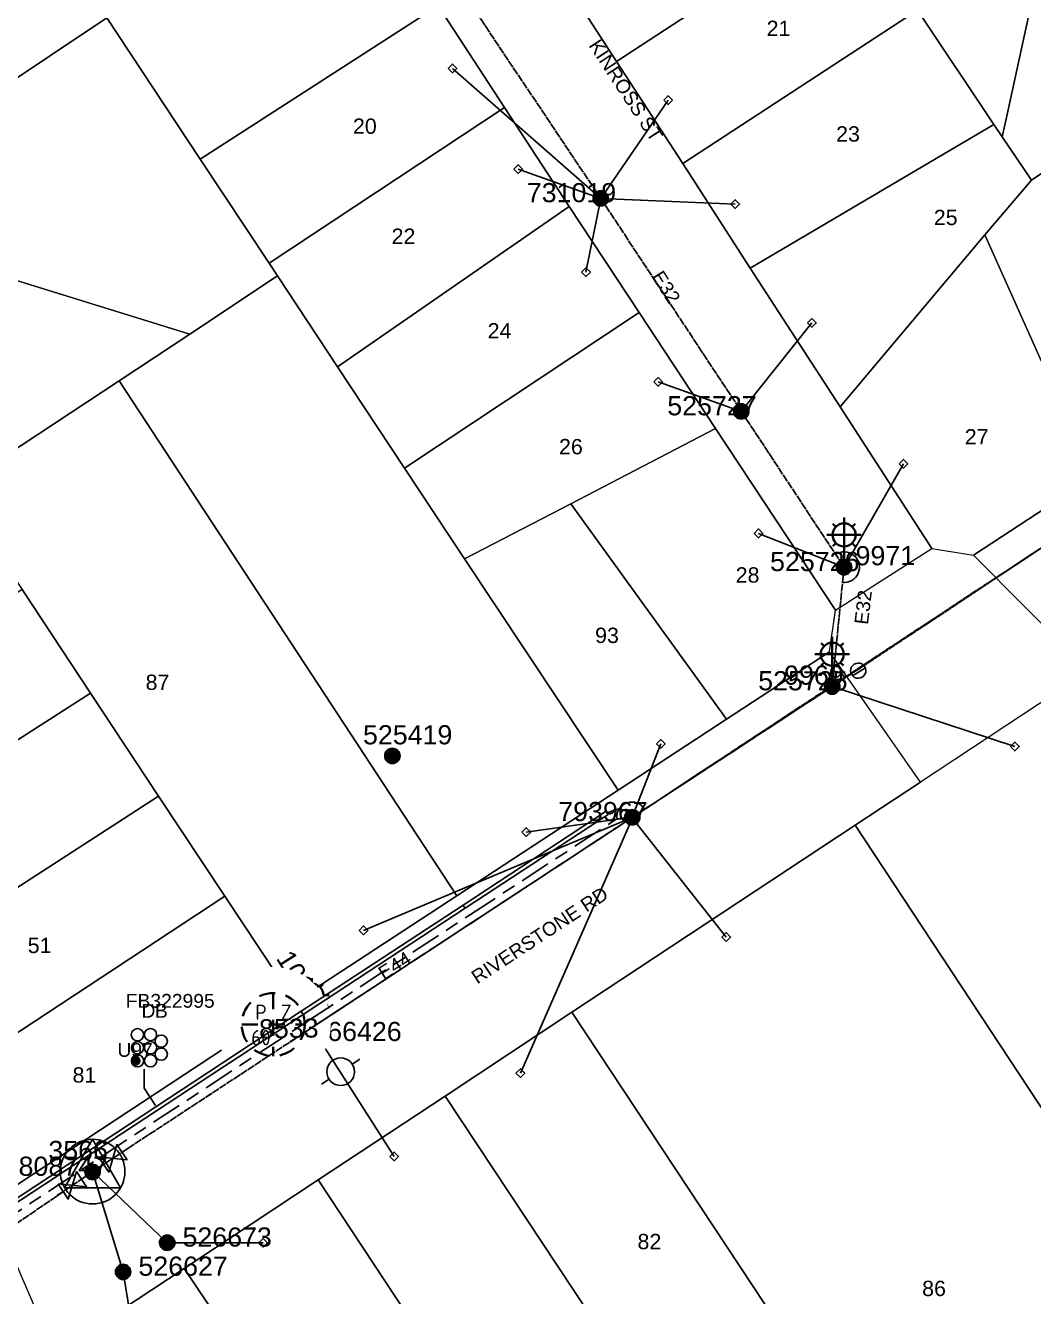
# Model space of a CAD drawing. Header units: metres. Extents: x 302064 to 305578, y 6265466 to 6271990.
# Drawn here: x 302690.7 to 302822.2, y 6270961.5 to 6271127.3 of the extents above; entities that cross this region are included whole.
import ezdxf
from ezdxf.enums import TextEntityAlignment as Align

# ---------------------------------------------------------------- set-up
doc = ezdxf.new("R2010")
doc.units = ezdxf.units.M
for name, pattern in [('Cable Exist OH', [1, 1, 0]), ('Cable Exist UG', [8.2, 4, -1.2, 1.8, -1.2]), ('Dash', [5, 3, -2])]:
    doc.linetypes.add(name, pattern=pattern)
doc.layers.get('0').update_dxf_attribs({"color": 6})
for name, color, linetype in [('_User Miscellaneous12', 7, 'Continuous'), ('_User_LV_Exist', 7, 'Continuous'), ('Duct_SP_EXT', 7, 'Continuous'), ('Equip_LV_EXT', 7, 'Continuous'), ('Equip_SL_EXT', 7, 'Continuous'), ('Equip_SP_HV_EXT', 7, 'Continuous'), ('Equip_SP_LV_EXT', 7, 'Continuous'), ('Equip_SP_SL_EXT', 7, 'Continuous'), ('Mains_HV_EXT', 1, 'Continuous'), ('Mains_LV_EXT', 5, 'Continuous'), ('Mains_SL_EXT', 3, 'Continuous'), ('Services_SP_EXT', 7, 'Continuous'), ('Sub_SP_TR_HV_LV_EXT', 7, 'Continuous'), ('SupportsOH_SP_TR_HV_LV_SL_EXT', 7, 'Continuous'), ('Trench_SP_EXT', 7, 'Continuous')]:
    doc.layers.add(name, color=color, linetype=linetype)
for name, color, linetype, lineweight in [('Cadastre Buildings_SP_EXT', 9, 'Continuous', 5), ('Cadastre Land Parcels_SP_EXT', 7, 'Continuous', 5), ('Cadastre Roads_SP_EXT', 9, 'Continuous', 5)]:
    doc.layers.add(name, color=color, linetype=linetype, lineweight=lineweight)
doc.styles.add('iecARIAL', font='arial.ttf', dxfattribs={"height": 2})
doc.styles.add('IESYMBOL1', font='isocp.shx')
doc.styles.add('POLE_LABEL', font='arial.ttf')
doc.styles.add('SLCP_LABEL', font='arial.ttf', dxfattribs={"height": 3.5})
doc.styles.get("Standard").update_dxf_attribs({"font": 'arial.ttf'})

# ---------------------------------------------------------------- blocks, each defined once
blk = doc.blocks.new('SUB_POLE_EXT')
blk.add_wipeout([(0, 4.22), (0.42, 4.2), (0.83, 4.14), (1.21, 4.05), (1.62, 3.9), (1.99, 3.72), (2.35, 3.51), (2.68, 3.26), (2.99, 2.99), (3.28, 2.66), (3.52, 2.34), (3.76, 1.92), (3.9, 1.62), (4.04, 1.23), (4.18, 0.63), (4.22, 0), (4.18, -0.61), (4.06, -1.15), (3.9, -1.62), (3.58, -2.24), (3.22, -2.73), (2.97, -3.01), (2.68, -3.26), (2.36, -3.5), (2, -3.72), (1.64, -3.89), (1.25, -4.03), (0.82, -4.14), (0.42, -4.2), (0, -4.22), (-0.41, -4.2), (-0.8, -4.15), (-1.21, -4.05), (-1.62, -3.9), (-1.99, -3.73), (-2.35, -3.51), (-2.68, -3.26), (-2.96, -3.02), (-3.23, -2.72), (-3.51, -2.35), (-3.71, -2.01), (-3.91, -1.6), (-4.05, -1.21), (-4.16, -0.76), (-4.22, -0.14), (-4.21, 0.39), (-4.14, 0.83), (-4.03, 1.27), (-3.9, 1.63), (-3.71, 2.02), (-3.5, 2.37), (-3.28, 2.67), (-2.99, 2.99), (-2.68, 3.27), (-2.33, 3.52), (-1.98, 3.73), (-1.63, 3.9), (-1.2, 4.05), (-0.78, 4.15), (-0.4, 4.21)])
blk.add_line((2.16, 0.48), (2.16, 0.48, 0))
blk.add_lwpolyline([(-4.22, 0, 1), (4.22, 0, 1)], format="xyb", close=True)
blk.add_lwpolyline([(2.14, 0.52), (0, 4.22), (-3.66, -2.11), (3.66, -2.11)], close=True)
for tag, height, flags, p in [('ASSET_NUM', 2.5, 8, (2, 2)), ('STREET_CODE', 0.2, 9, (1.5, 0)), ('CONSTRUCTED_VOLTAGE', 0.2, 9, (1.5, -0.2)), ('OPERATING_VOLTAGE', 0.2, 9, (1.5, -0.6)), ('OPERATED_BY', 0.2, 9, (1.5, -0.8)), ('ORIENTATION', 0.2, 9, (1.5, -1.2)), ('OWNED_BY', 0.2, 9, (1.5, -1.4)), ('SECONDARY_VOLTAGE', 0.2, 9, (1.5, -1.6)), ('NO_PHASES', 0.2, 9, (1.5, -0.4)), ('MAINTAINED_BY', 0.2, 9, (1.5, -1)), ('STATE', 0.2, 9, (1.5, -1.8)), ('SUBSTATION_TYPE', 0.2, 9, (1.5, -2)), ('STREETNAME', 0.2, 9, (1.5, -2.8)), ('SUBURB', 0.2, 9, (1.5, -3)), ('Z', 0.2, 1, (1.5, -3.4)), ('USAGE', 0.2, 9, (1.5, -2.2)), ('LEGEND', 0.2, 9, (1.5, -2.4)), ('LOCATION', 0.2, 9, (1.5, -2.6)), ('NOTES', 0.2, 9, (1.5, -3.2))]:
    blk.add_attdef(tag, text='', height=height, dxfattribs=dict(flags=flags)).set_placement(p, align=Align.MIDDLE_LEFT)
blk = doc.blocks.new('DUCT_EXT')
blk.add_circle((0, 0.8), 0.8)
at = {"flags": 1}
blk.add_attdef('Z', (0, 0), '', height=0.2, dxfattribs=at)
at = {"flags": 9}
for tag, p in [('DUCT_CODE', (0, 0)), ('XSECT_TYPE', (0, -0.2)), ('STATE', (0, -0.6)), ('FB_REFERENCE', (0, -0.4)), ('NOTES', (0, -0.8))]:
    blk.add_attdef(tag, text='', height=0.2, dxfattribs=at).set_placement(p, align=Align.MIDDLE_LEFT)
blk = doc.blocks.new('LV_OH_LINKS_DISTFUSE_EXT')
for p, q in [((0, 0), (0.96, 0)), ((3.84, 0), (4.8, 0))]:
    blk.add_line(p, q)
blk.add_lwpolyline([(3.84, -1.2), (3.84, 1.2), (0.96, -1.2), (0.96, 1.2)], close=True)
at = {"flags": 9}
for tag, p in [('ACTUAL_STATUS', (0, 0)), ('CONSTRUCTED_VOLTAGE', (0, -0.2)), ('OPERATING_VOLTAGE', (0, -0.6)), ('ORIENTATION', (0, -0.8)), ('OWNED_BY', (0, -1)), ('STATE', (0, -1.2)), ('SWITCH_TYPE', (0, -1.4)), ('NO_PHASES', (0, -0.4)), ('USAGE', (0, -1.6)), ('NOTES', (0, -1.8))]:
    blk.add_attdef(tag, text='', height=0.2, dxfattribs=at).set_placement(p, align=Align.MIDDLE_LEFT)
at = {"flags": 1}
blk.add_attdef('Z', (0, 0), '', height=0.2, dxfattribs=at)
blk = doc.blocks.new('LV_OH_LINKS_CLOSED_EXT')
for p, q in [((-0.17, 4.97), (-0.17, 3)), ((0.17, 4.97), (0.17, 3))]:
    blk.add_line(p, q)
blk.add_lwpolyline([(0, 2.99, 1), (0, 4.98, 1)], format="xyb", close=True)
at = {"flags": 9}
for tag, p in [('ACTUAL_STATUS', (0, 0)), ('CONSTRUCTED_VOLTAGE', (0, -0.2)), ('OPERATING_VOLTAGE', (0, -0.6)), ('ORIENTATION', (0, -0.8)), ('OWNED_BY', (0, -1)), ('STATE', (0, -1.2)), ('SWITCH_TYPE', (0, -1.4)), ('NO_PHASES', (0, -0.4)), ('USAGE', (0, -1.6)), ('NOTES', (0, -1.8))]:
    blk.add_attdef(tag, text='', height=0.2, dxfattribs=at).set_placement(p, align=Align.MIDDLE_LEFT)
at = {"flags": 1}
blk.add_attdef('Z', (0, 0), '', height=0.2, dxfattribs=at)
blk = doc.blocks.new('SL_LANTERN_EXT')
at = {"lineweight": 40}
for p, q in [((-1.46, 5.68), (-1.06, 5.28)), ((0, 1.97), (0, 6.47)), ((1.46, 5.68), (1.06, 5.28)), ((-2.25, 4.22), (2.25, 4.22)), ((-1.46, 2.76), (-1.06, 3.16)), ((0, 0), (0, 2.72)), ((1.46, 2.76), (1.06, 3.16))]:
    blk.add_line(p, q, dxfattribs=at)
blk.add_circle((0, 4.22), 1.5, dxfattribs=at)
at = {"style": 'iecARIAL', "flags": 8}
blk.add_attdef('ASSET_NUM', (1.5, 1.5), '', height=2.5, dxfattribs=at)
for tag, p, height, flags in [('OPERATING_VOLTAGE', (0.98, -1.65), 0.2, 9), ('ORIENTATION', (0.98, -1.85), 0.2, 9), ('CONSTRUCTED_VOLTAGE', (0.98, -0.65), 0.2, 9), ('CONTROL_TYPE', (0.98, -0.85), 0.2, 9), ('LANTERN_PURPOSE', (0.98, -1.05), 0.2, 9), ('LANTERN_TYPE', (0.98, -1.25), 0.2, 9), ('NO_PHASES', (0.98, -1.45), 0.2, 9), ('LNUMBER', (2.18, -3.25), 2.5, 8), ('OWNED_BY', (0.98, -2.05), 0.2, 9), ('STATE', (0.98, -2.25), 0.2, 9), ('USAGE', (0.98, -2.45), 0.2, 9), ('CEXIST', (0.98, -2.65), 0.2, 9), ('CNEW', (0.98, -2.85), 0.2, 9), ('CNUMBER', (0.98, -3.05), 0.2, 9), ('CREMOVE', (0.98, -3.25), 0.2, 9), ('CREPLACE', (0.98, -3.45), 0.2, 9), ('LKINGHEIGHT', (0.98, -3.65), 0.2, 9), ('LBRACKET', (0.98, -3.85), 0.2, 9), ('LBRACKETVOCAB', (0.98, -4.05), 0.2, 9), ('LCATEGORY', (0.98, -4.25), 0.2, 9), ('LCHARGE1', (0.98, -4.45), 0.2, 9), ('LCHARGE1PERCENT', (0.98, -4.65), 0.2, 9), ('LCHARGE2', (0.98, -4.85), 0.2, 9), ('LCHARGE2PERCENT', (0.98, -5.05), 0.2, 9), ('LCHARGE3', (0.98, -5.25), 0.2, 9), ('LCHARGE3PERCENT', (0.98, -5.45), 0.2, 9), ('LEXIST', (0.98, -5.65), 0.2, 9), ('LLAMP', (0.98, -5.85), 0.2, 9), ('LLAMPVOCAB', (0.98, -6.05), 0.2, 9), ('LMAST', (0.98, -6.25), 0.2, 9), ('LMASTVOCAB', (0.98, -6.45), 0.2, 9), ('LNEW', (0.98, -6.65), 0.2, 9), ('LANTNUMBER', (0.98, -6.85), 0.2, 9), ('LOUTREACH', (0.98, -7.25), 0.2, 9), ('LOUTREACHVOCAB', (0.98, -7.45), 0.2, 9), ('LRATECODE', (0.98, -7.65), 0.2, 9), ('LREMOVE', (0.98, -7.85), 0.2, 9), ('LREPLACE', (0.98, -8.05), 0.2, 9), ('LTYPE', (0.98, -8.25), 0.2, 9), ('LTYPEVOCAB', (0.98, -8.45), 0.2, 9), ('STREETNAME', (0.98, -9.25), 0.2, 9), ('SUBURB', (0.98, -9.45), 0.2, 1), ('LEGEND', (0.98, -8.65), 0.2, 9), ('LOCATION', (0.98, -8.85), 0.2, 9), ('NOTES', (0.98, -9.05), 0.2, 9)]:
    blk.add_attdef(tag, p, '', height=height, dxfattribs=dict(flags=flags))
blk = doc.blocks.new('CCP_EXT')
at = {"flags": 9}
for tag, p in [('LIFE_SUPPORT', (0, -1.6)), ('STATE', (0, -1.8)), ('NOTES', (0, -2))]:
    blk.add_attdef(tag, text='', height=0.2, dxfattribs=at).set_placement(p, align=Align.MIDDLE_LEFT)
blk.add_wipeout([(0, 0.57), (0.57, 0), (0, -0.57), (-0.57, 0)])
blk.add_lwpolyline([(-0.57, 0), (0, 0.57), (0.57, 0), (0, -0.57), (-0.57, 0)])
at = {"flags": 1}
blk.add_attdef('Z', (0, 0), '', height=0.2, dxfattribs=at)
at = {"flags": 9}
for tag, p in [('CCP_TYPE', (0, 0)), ('CONSTRUCTED_VOLTAGE', (0, -0.2)), ('OPERATING_VOLTAGE', (0, -0.6)), ('ORIENTATION', (0, -0.8)), ('OWNED_BY', (0, -1)), ('NO_PHASES', (0, -0.4)), ('USAGE', (0, -1.2)), ('LEGEND', (0, -1.4))]:
    blk.add_attdef(tag, text='', height=0.2, dxfattribs=at).set_placement(p, align=Align.MIDDLE_LEFT)
blk = doc.blocks.new('POLE_EXT')
blk.add_hatch(color=256).paths.add_polyline_path([(-1, 0, 1), (1, 0, 1)])
blk.add_lwpolyline([(-1, 0, 1), (1, 0, 1)], format="xyb", close=True)
for tag, height, flags, p in [('pNumber', 2.5, 8, (-17.84, 2.07)), ('OWNED_BY', 0.2, 9, (1.35, -0.4)), ('SPECIAL_USE', 0.2, 9, (1.35, -0.8)), ('STATE', 0.2, 9, (1.35, -1)), ('cLV', 0.2, 9, (1.35, -1.4)), ('hDepth', 0.2, 9, (1.35, -1.6)), ('PARENT', 0.2, 9, (1.35, -0.6)), ('USAGE', 0.2, 9, (1.35, -1.2)), ('hDia', 0.2, 9, (1.35, -1.8)), ('cHV', 0.2, 9, (1.35, -2)), ('cLinedev', 0.2, 9, (1.35, -3.4)), ('LBRACKET', 0.2, 9, (1.35, -2.2)), ('LExisting', 0.2, 9, (1.35, -2.4)), ('LANTNUMBER', 0.2, 9, (1.35, -2.6)), ('LOther', 0.2, 9, (1.35, -2.8)), ('LRemove', 0.2, 9, (1.35, -3)), ('LEGEND', 0.2, 9, (1.35, -3.2)), ('pExisting', 0.2, 9, (1.35, -3.8)), ('pFooting', 0.2, 9, (1.35, -4.4)), ('pNew', 0.2, 9, (1.35, -4.6)), ('pRelocate', 0.2, 9, (1.35, -5)), ('LOCATION', 0.2, 9, (1.35, -3.6)), ('PFNUMBER', 0.2, 9, (1.35, -4)), ('NEWPFNUMBER', 0.2, 9, (1.35, -4.2)), ('pRemove', 0.2, 9, (1.35, -5.2)), ('pReplace', 0.2, 9, (1.35, -5.4)), ('pStay', 0.2, 9, (1.35, -5.6)), ('pType', 0.2, 9, (1.35, -5.8)), ('cspan', 0.2, 9, (1.35, -6)), ('STREETNAME', 0.2, 9, (1.35, -6.2)), ('SUBURB', 0.2, 9, (1.35, -6.4)), ('NOTES', 0.2, 9, (1.35, -6.6)), ('OPERATED_BY', 0.2, 9, (1.36, -7.01)), ('MAINTAINED_BY', 0.2, 9, (1.36, -6.81))]:
    blk.add_attdef(tag, text='', height=height, dxfattribs=dict(flags=flags)).set_placement(p, align=Align.MIDDLE_LEFT)
at = {"style": 'POLE_LABEL'}
for tag, height, flags, p in [('ASSET_NUM', 2.5, 8, (2, 2)), ('STRUCTURE_PLANT_NUMBER', 0.2, 9, (1.35, 0.03)), ('STREET_CODE', 0.2, 9, (1.35, -0.2))]:
    blk.add_attdef(tag, text='', height=height, dxfattribs=dict(at, flags=flags)).set_placement(p, align=Align.MIDDLE_LEFT)
at = {"flags": 1}
blk.add_attdef('Z', (1.35, -7.33), '', height=0.2, dxfattribs=at)
blk = doc.blocks.new('HV_ABS_OPEN_EXT')
for p, q in [((-3, 6.87), (-1.8, 6.87)), ((1.8, 6.87), (3, 6.87))]:
    blk.add_line(p, q)
blk.add_circle((0, 6.87), 1.8)
for tag, height, flags, p in [('ASSET_NUM', 2.5, 8, (2, 2)), ('STREET_CODE', 0.2, 9, (1.5, 0)), ('ACTUAL_STATUS', 0.2, 9, (1.5, -0.2)), ('CONSTRUCTED_VOLTAGE', 0.2, 9, (1.5, -0.4)), ('OPERATING_VOLTAGE', 0.2, 9, (1.5, -0.8)), ('ORIENTATION', 0.2, 9, (1.5, -1)), ('OWNED_BY', 0.2, 9, (1.5, -1.2)), ('STATE', 0.2, 9, (1.5, -1.4)), ('SWITCH_TYPE', 0.2, 9, (1.5, -1.6)), ('NO_PHASES', 0.2, 9, (1.5, -0.6)), ('STREETNAME', 0.2, 9, (1.5, -2.4)), ('SUBURB', 0.2, 9, (1.5, -2.6)), ('OPERATED_BY', 0.2, 9, (1.5, -3.2)), ('USAGE', 0.2, 9, (1.5, -1.8)), ('LEGEND', 0.2, 9, (1.5, -2)), ('LOCATION', 0.2, 9, (1.5, -2.2)), ('NOTES', 0.2, 9, (1.5, -2.8)), ('MAINTAINED_BY', 0.2, 9, (1.5, -3)), ('LABEL_ALIGNMENT', 0.2, 9, (1.5, -3.4)), ('Z', 0.2, 1, (1.5, -3.6))]:
    blk.add_attdef(tag, text='', height=height, dxfattribs=dict(flags=flags)).set_placement(p, align=Align.MIDDLE_LEFT)
blk = doc.blocks.new('CABLE_LARGE_EXT')
h = blk.add_hatch(color=256)
edge = h.paths.add_edge_path()
edge.add_arc((0, 0.55), 0.55, 0, 360)
blk.add_circle((0, 0.55), 0.55)
at = {"flags": 1}
blk.add_attdef('Z', (0, 0), '', height=0.2, dxfattribs=at)
at = {"flags": 9}
for tag, p in [('COND_CODE', (0, 0)), ('STATE', (0, -0.4)), ('XSECT_SIZE', (0, -0.6)), ('FB_REFERENCE', (0, -0.2)), ('NOTES', (0, -0.8))]:
    blk.add_attdef(tag, text='', height=0.2, dxfattribs=at).set_placement(p, align=Align.MIDDLE_LEFT)
blk = doc.blocks.new('SLCP_ZELL_EXT')
blk.add_wipeout([(-0.24, 7.5), (-0.71, 7.47), (-1.17, 7.41), (-1.64, 7.32), (-2.09, 7.21), (-2.54, 7.06), (-2.98, 6.89), (-3.41, 6.69), (-3.82, 6.46), (-4.22, 6.21), (-4.6, 5.93), (-4.96, 5.63), (-5.31, 5.31), (-5.63, 4.96), (-5.93, 4.6), (-6.21, 4.22), (-6.46, 3.82), (-6.69, 3.41), (-6.89, 2.98), (-7.06, 2.54), (-7.21, 2.09), (-7.32, 1.64), (-7.41, 1.17), (-7.47, 0.71), (-7.5, 0.24), (-7.5, -0.24), (-7.47, -0.71), (-7.41, -1.17), (-7.32, -1.64), (-7.21, -2.09), (-7.06, -2.54), (-6.89, -2.98), (-6.69, -3.41), (-6.46, -3.82), (-6.21, -4.22), (-5.93, -4.6), (-5.63, -4.96), (-5.31, -5.31), (-4.96, -5.63), (-4.6, -5.93), (-4.22, -6.21), (-3.82, -6.46), (-3.41, -6.69), (-2.98, -6.89), (-2.54, -7.06), (-2.09, -7.21), (-1.64, -7.32), (-1.17, -7.41), (-0.71, -7.47), (-0.24, -7.5), (0.24, -7.5), (0.71, -7.47), (1.17, -7.41), (1.64, -7.32), (2.09, -7.21), (2.54, -7.06), (2.98, -6.89), (3.41, -6.69), (3.82, -6.46), (4.22, -6.21), (4.6, -5.93), (4.96, -5.63), (5.31, -5.31), (5.63, -4.96), (5.93, -4.6), (6.21, -4.22), (6.46, -3.82), (6.69, -3.41), (6.89, -2.98), (7.06, -2.54), (7.21, -2.09), (7.32, -1.64), (7.41, -1.17), (7.47, -0.71), (7.5, -0.24), (7.5, 0.24), (7.47, 0.71), (7.41, 1.17), (7.32, 1.64), (7.21, 2.09), (7.06, 2.54), (6.89, 2.98), (6.69, 3.41), (6.46, 3.82), (6.21, 4.22), (5.93, 4.6), (5.63, 4.96), (5.31, 5.31), (4.96, 5.63), (4.6, 5.93), (4.22, 6.21), (3.82, 6.46), (3.41, 6.69), (2.98, 6.89), (2.54, 7.06), (2.09, 7.21), (1.64, 7.32), (1.17, 7.41), (0.71, 7.47), (0.24, 7.5)])
at = {"linetype": 'Dash', "lineweight": 40, "ltscale": 0.7}
for p, q in [((0, 4.11), (0, -4.11)), ((-4.11, 0), (4.11, 0))]:
    blk.add_line(p, q, dxfattribs=at)
blk.add_circle((0, 0), 4.11, dxfattribs=at)
at = {"lineweight": 40, "style": 'IESYMBOL1'}
for s, p in [('P', (-1.6, 0)), ('Z', (1.7, 0)), ('60', (-1.61, -3.31))]:
    blk.add_text(s, height=2, dxfattribs=at).set_placement(p, align=Align.BOTTOM_CENTER)
at = {"style": 'SLCP_LABEL'}
for tag, height, flags, p in [('ASSET_NUM', 2.5, 8, (2, 2)), ('STREET_CODE', 0.2, 9, (0, -0.2))]:
    blk.add_attdef(tag, text='', height=height, dxfattribs=dict(at, flags=flags)).set_placement(p, align=Align.MIDDLE_LEFT)
at = {"flags": 1}
blk.add_attdef('Z', (0, 0), '', height=0.2, dxfattribs=at)
at = {"flags": 9}
for tag, p in [('CONSTRUCTED_VOLTAGE', (0, -0.4)), ('CONTROL_TYPE', (0, -0.6)), ('OPERATING_VOLTAGE', (0, -1)), ('ORIENTATION', (0, -1.2)), ('OWNED_BY', (0, -1.4)), ('NO_PHASES', (0, -0.8)), ('USAGE', (0, -1.6)), ('STATE', (0, -2)), ('LOCATION', (0, -1.8)), ('NOTES', (0, -2.2))]:
    blk.add_attdef(tag, text='', height=0.2, dxfattribs=at).set_placement(p, align=Align.MIDDLE_LEFT)

msp = doc.modelspace()

# ---------------------------------------------------------------- linework, layer by layer
at = {"layer": '_User Miscellaneous12'}
for p, q in [((302766.428, 6271024.822), (302766.559, 6271024.622)), ((302766.691, 6271024.421), (302766.559, 6271024.622)), ((302747.747, 6271012.568), (302747.878, 6271012.368)), ((302748.01, 6271012.167), (302747.878, 6271012.368))]:
    msp.add_line(p, q, dxfattribs=at)
at = {"layer": '_User_LV_Exist', "linetype": 'Cable Exist OH'}
for points in [[(302795.898, 6271041.091), (302832.124, 6271065.084)], [(302797.447, 6271056.655), (302795.898, 6271041.091)]]:
    msp.add_lwpolyline(points, dxfattribs=at)
at = {"layer": '_User_LV_Exist', "linetype": 'Continuous'}
for points in [[(302797.225, 6271054.667, 1.4259635), (302796.345, 6271058.324)], [(302797.572, 6271042.2, 0.2864985), (302796.096, 6271043.081)]]:
    msp.add_lwpolyline(points, format="xyb", dxfattribs=at)
at = {"layer": 'Cadastre Land Parcels_SP_EXT', "linetype": 'Continuous'}
for points in [[(302767.756, 6271122.634), (302798.18, 6271142.53), (302821.383, 6271163.386), (302820.233, 6271171.166), (302808.153, 6271180.235), (302767.105, 6271192.344), (302762.752, 6271189.859), (302751.077, 6271152.22), (302752.186, 6271146.64), (302767.756, 6271122.634)], [(302827.25, 6271154.897), (302821.383, 6271163.386), (302798.18, 6271142.53), (302807.031, 6271129.298), (302816.986, 6271114.416), (302818.062, 6271112.805), (302818.614, 6271115.317), (302827.25, 6271154.897)], [(302684.923, 6271153.047), (302679.725, 6271160.801), (302637.068, 6271134.403), (302594.818, 6271106.28), (302616.971, 6271072.583), (302678.684, 6271113.214), (302701.279, 6271128.335), (302699.336, 6271131.24), (302684.923, 6271153.047)], [(302837.296, 6271152.691), (302827.25, 6271154.897), (302818.614, 6271115.317), (302818.062, 6271112.805), (302821.88, 6271107.161), (302825.456, 6271109.531), (302838.368, 6271117.968), (302848.484, 6271124.583), (302837.296, 6271152.691)], [(302744.492, 6271129.886), (302742.751, 6271132.539), (302733.568, 6271141.865), (302699.336, 6271131.24), (302701.279, 6271128.335), (302713.443, 6271109.886), (302744.492, 6271129.886)], [(302807.031, 6271129.298), (302798.18, 6271142.53), (302767.756, 6271122.634), (302776.408, 6271109.3), (302807.031, 6271129.298)], [(302722.439, 6271096.334), (302753.159, 6271116.635), (302744.492, 6271129.886), (302713.443, 6271109.886), (302722.439, 6271096.334)], [(302816.986, 6271114.416), (302807.031, 6271129.298), (302776.408, 6271109.3), (302785.197, 6271095.671), (302816.986, 6271114.416)], [(302761.611, 6271103.71), (302753.159, 6271116.635), (302722.439, 6271096.334), (302723.542, 6271094.671), (302731.38, 6271082.793), (302761.611, 6271103.71)], [(302818.062, 6271112.805), (302816.986, 6271114.416), (302785.197, 6271095.671), (302796.941, 6271077.577), (302815.827, 6271100.012), (302821.88, 6271107.161), (302818.062, 6271112.805)], [(302845.421, 6271078.524), (302825.456, 6271109.531), (302821.88, 6271107.161), (302815.827, 6271100.012), (302829.936, 6271068.425), (302845.421, 6271078.524)], [(302770.701, 6271089.882), (302761.611, 6271103.71), (302731.38, 6271082.793), (302740.125, 6271069.592), (302770.701, 6271089.882)], [(302829.936, 6271068.425), (302815.827, 6271100.012), (302796.941, 6271077.577), (302808.899, 6271059.111), (302814.318, 6271058.215), (302829.936, 6271068.425)], [(302712.099, 6271087.049), (302680.088, 6271096.947), (302679.485, 6271096.158), (302678.832, 6271095.41), (302678.122, 6271094.714), (302677.359, 6271094.077), (302676.548, 6271093.502), (302675.693, 6271092.992), (302674.801, 6271092.551), (302673.878, 6271092.182), (302672.929, 6271091.887), (302671.959, 6271091.667), (302670.974, 6271091.525), (302669.966, 6271091.451), (302685.834, 6271069.737), (302702.914, 6271080.974), (302712.099, 6271087.049)], [(302761.827, 6271064.932), (302780.697, 6271074.768), (302770.701, 6271089.882), (302740.125, 6271069.592), (302747.958, 6271057.737), (302761.827, 6271064.932)], [(302746.947, 6271013.79), (302702.914, 6271080.974), (302685.834, 6271069.737), (302681.49, 6271066.866), (302690.261, 6271053.737), (302699.149, 6271040.221), (302708.019, 6271026.806), (302716.661, 6271013.764), (302725.819, 6270999.954), (302746.947, 6271013.79)], [(302795.55, 6271045.634), (302796.346, 6271051.051), (302780.697, 6271074.768), (302761.827, 6271064.932), (302782.11, 6271036.857), (302795.55, 6271045.634)], [(302767.979, 6271027.565), (302782.11, 6271036.857), (302761.827, 6271064.932), (302747.958, 6271057.737), (302767.979, 6271027.565)], [(302699.149, 6271040.221), (302690.261, 6271053.737), (302647.571, 6271025.963), (302656.256, 6271012.71), (302699.149, 6271040.221)], [(302889.722, 6270951.817), (302829.413, 6271043.141), (302807.419, 6271028.62), (302798.909, 6271023), (302859.231, 6270931.444), (302889.722, 6270951.817)], [(302708.019, 6271026.806), (302699.149, 6271040.221), (302656.256, 6271012.71), (302665.195, 6270999.096), (302708.019, 6271026.806)], [(302716.661, 6271013.764), (302708.019, 6271026.806), (302665.195, 6270999.096), (302673.979, 6270985.657), (302716.661, 6271013.764)], [(302859.231, 6270931.444), (302798.909, 6271023), (302761.958, 6270998.621), (302795.601, 6270947.728), (302822.447, 6270907.163), (302859.231, 6270931.444)], [(302795.601, 6270947.728), (302761.958, 6270998.621), (302745.403, 6270987.659), (302779.055, 6270936.828), (302795.601, 6270947.728)], [(302762.465, 6270925.86), (302779.055, 6270936.828), (302745.403, 6270987.659), (302728.855, 6270976.75), (302762.465, 6270925.86)], [(302762.465, 6270925.86), (302728.855, 6270976.75), (302711.364, 6270965.2), (302745.415, 6270914.617), (302762.465, 6270925.86)], [(302745.415, 6270914.617), (302711.364, 6270965.2), (302694.491, 6270954.052), (302728.238, 6270903.259), (302745.415, 6270914.617)]]:
    msp.add_lwpolyline(points, close=True, dxfattribs=at)
msp.add_lwpolyline([(302680.088, 6271096.947), (302712.099, 6271087.049), (302723.542, 6271094.671), (302722.439, 6271096.334), (302713.443, 6271109.886), (302713.443, 6271109.886), (302701.279, 6271128.335), (302678.684, 6271113.214)], dxfattribs=at)
at = {"layer": 'Cadastre Roads_SP_EXT', "linetype": 'Continuous'}
msp.add_lwpolyline([(302963.233, 6271131.505), (302951.518, 6271137.49), (302942.637, 6271142.027), (302927.318, 6271132.024), (302912.002, 6271122.017), (302898.783, 6271113.384), (302885.159, 6271104.513), (302871.716, 6271095.737), (302858.467, 6271087.063), (302845.421, 6271078.524), (302829.936, 6271068.425), (302814.318, 6271058.215), (302821.172, 6271051.372), (302829.413, 6271043.141), (302896.524, 6271087.489), (302963.233, 6271131.505)], close=True, dxfattribs=at)
at = {"layer": 'Duct_SP_EXT'}
for p, q in [((302766.428, 6271024.822), (302766.559, 6271024.622)), ((302766.691, 6271024.421), (302766.559, 6271024.622)), ((302747.747, 6271012.568), (302747.878, 6271012.368)), ((302748.01, 6271012.167), (302747.878, 6271012.368)), ((302726.62, 6270998.733), (302726.752, 6270998.533)), ((302726.883, 6270998.332), (302726.752, 6270998.533))]:
    msp.add_line(p, q, dxfattribs=at)
msp.add_lwpolyline([(302706.151, 6270991.199), (302706.151, 6270988.699), (302707.632, 6270986.435)], dxfattribs=at)
at = {"layer": 'Mains_HV_EXT', "linetype": 'Continuous'}
msp.add_lwpolyline([(302771.421, 6271025.101, 0.805616), (302767.826, 6271023.843)], format="xyb", dxfattribs=at)
at = {"layer": 'Mains_LV_EXT', "linetype": 'Cable Exist OH'}
for points in [[(302795.898, 6271041.091), (302832.124, 6271065.084)], [(302797.447, 6271056.655), (302795.898, 6271041.091)]]:
    msp.add_lwpolyline(points, dxfattribs=at)
at = {"layer": 'Mains_LV_EXT', "linetype": 'Continuous'}
for points in [[(302797.225, 6271054.667, 1.4259635), (302796.345, 6271058.324)], [(302797.572, 6271042.2, 0.2864985), (302796.096, 6271043.081)]]:
    msp.add_lwpolyline(points, format="xyb", dxfattribs=at)
at = {"layer": 'Mains_SL_EXT', "linetype": 'Cable Exist OH'}
msp.add_lwpolyline([(302797.447, 6271056.655), (302795.898, 6271041.091)], dxfattribs=at)
at = {"layer": 'Trench_SP_EXT', "linetype": 'Cable Exist UG'}
msp.add_lwpolyline([(302766.559, 6271024.622), (302767.225, 6271024.892), (302767.225, 6271024.892, -0.3531878), (302769.546, 6271024.397)], format="xyb", dxfattribs=at)

# ---------------------------------------------------------------- block references
at = {"layer": 'Duct_SP_EXT'}
for name, p, rotation in [('DUCT_EXT', (302704.482, 6270995.68), 270.1955027722201), ('DUCT_EXT', (302706.182, 6270995.686), 270.1955027722201), ('DUCT_EXT', (302707.585, 6270994.84), 270.1955027722201), ('DUCT_EXT', (302704.488, 6270993.98), 270.1955027722201), ('DUCT_EXT', (302706.188, 6270993.986), 270.1955027722201), ('DUCT_EXT', (302707.59, 6270993.14), 270.1955027722201), ('DUCT_EXT', (302704.493, 6270992.28), 270.1955027722201), ('CABLE_LARGE_EXT', (302704.493, 6270992.28), 269.9999999999998), ('DUCT_EXT', (302706.193, 6270992.286), 270.1955027722201)]:
    msp.add_blockref(name, p, dxfattribs=dict(at, rotation=rotation))
at = {"layer": 'Equip_SP_HV_EXT'}
ref = msp.add_blockref('HV_ABS_OPEN_EXT', (302728.033, 6270996.607), dxfattribs=dict(at, rotation=213.0837754693628))
ref.add_attrib('ASSET_NUM', '66426', dxfattribs={"layer": '0', "height": 2.5}).set_placement((302730.033, 6270997.357), align=Align.TOP_LEFT)
at = {"layer": 'Equip_SP_LV_EXT', "rotation": 301.3839546805565}
msp.add_blockref('LV_OH_LINKS_CLOSED_EXT', (302795.898, 6271041.091), dxfattribs=at)
at = {"layer": 'Equip_SP_SL_EXT'}
ref = msp.add_blockref('SL_LANTERN_EXT', (302797.447, 6271056.655), dxfattribs=at)
ref.add_attrib('ASSET_NUM', '9971', dxfattribs={"layer": '0', "height": 2.5, "rotation": 0.18309, "style": 'iecARIAL'}).set_placement((302798.947, 6271058.155), align=Align.MIDDLE_LEFT)
ref = msp.add_blockref('SL_LANTERN_EXT', (302795.898, 6271041.091), dxfattribs=at)
ref.add_attrib('ASSET_NUM', '9969', dxfattribs={"layer": '0', "height": 2.5, "rotation": 0.05511, "style": 'iecARIAL'}).set_placement((302797.398, 6271042.591), align=Align.MIDDLE_RIGHT)
ref = msp.add_blockref('SL_LANTERN_EXT', (302728.032, 6270996.607), dxfattribs=at)
ref.add_attrib('ASSET_NUM', '10068', dxfattribs={"layer": '0', "height": 2.5, "rotation": 302.28268, "style": 'iecARIAL'}).set_placement((302729.532, 6270998.107), align=Align.MIDDLE_RIGHT)
at = {"layer": 'Services_SP_EXT'}
msp.add_blockref('CCP_EXT', (302756, 6271022.11), dxfattribs=at)
at = {"layer": 'Sub_SP_TR_HV_LV_EXT'}
ref = msp.add_blockref('SUB_POLE_EXT', (302699.428, 6270977.831), dxfattribs=at)
ref.add_attrib('ASSET_NUM', '3566', dxfattribs={"layer": '0', "height": 2.5}).set_placement((302701.428, 6270978.581), align=Align.BOTTOM_RIGHT)
at = {"layer": 'SupportsOH_SP_TR_HV_LV_SL_EXT'}
ref = msp.add_blockref('POLE_EXT', (302765.715, 6271104.758), dxfattribs=at)
ref.add_attrib('ASSET_NUM', '731019', dxfattribs={"layer": '0', "height": 2.5, "rotation": 359.96868, "style": 'POLE_LABEL'}).set_placement((302767.715, 6271105.508), align=Align.MIDDLE_RIGHT)
ref = msp.add_blockref('POLE_EXT', (302784.037, 6271076.979), dxfattribs=at)
ref.add_attrib('ASSET_NUM', '525727', dxfattribs={"layer": '0', "height": 2.5, "rotation": 0.04358, "style": 'POLE_LABEL'}).set_placement((302786.037, 6271077.729), align=Align.MIDDLE_RIGHT)
ref = msp.add_blockref('POLE_EXT', (302797.447, 6271056.655), dxfattribs=at)
ref.add_attrib('ASSET_NUM', '525726', dxfattribs={"layer": '0', "height": 2.5, "rotation": 0.0107, "style": 'POLE_LABEL'}).set_placement((302799.447, 6271057.405), align=Align.MIDDLE_RIGHT)
ref = msp.add_blockref('POLE_EXT', (302795.898, 6271041.091), dxfattribs=at)
ref.add_attrib('ASSET_NUM', '525725', dxfattribs={"layer": '0', "height": 2.5, "rotation": 359.92357, "style": 'POLE_LABEL'}).set_placement((302797.898, 6271041.841), align=Align.MIDDLE_RIGHT)
ref = msp.add_blockref('POLE_EXT', (302738.527, 6271032.054), dxfattribs=at)
ref.add_attrib('ASSET_NUM', '525419', dxfattribs={"layer": '0', "height": 2.5, "style": 'POLE_LABEL'}).set_placement((302740.527, 6271032.804), align=Align.BOTTOM_CENTER)
ref = msp.add_blockref('POLE_EXT', (302769.822, 6271024.036), dxfattribs=at)
ref.add_attrib('ASSET_NUM', '793967', dxfattribs={"layer": '0', "height": 2.5, "style": 'POLE_LABEL'}).set_placement((302771.822, 6271024.786), align=Align.MIDDLE_RIGHT)
ref = msp.add_blockref('POLE_EXT', (302727.992, 6270996.618), dxfattribs=at)
ref.add_attrib('ASSET_NUM', '787351', dxfattribs={"layer": '0', "height": 2.5, "style": 'POLE_LABEL'}).set_placement((302729.992, 6270997.368), align=Align.MIDDLE_RIGHT)
ref = msp.add_blockref('POLE_EXT', (302703.407, 6270964.746), dxfattribs=at)
ref.add_attrib('ASSET_NUM', '526627', dxfattribs={"layer": '0', "height": 2.5, "rotation": 359.98777, "style": 'POLE_LABEL'}).set_placement((302705.407, 6270965.496), align=Align.MIDDLE_LEFT)

# ---------------------------------------------------------------- texts
at = {"layer": 'Cadastre Land Parcels_SP_EXT'}
for s, p in [('21', (302787.344, 6271125.941)), ('20', (302733.383, 6271113.185)), ('23', (302796.406, 6271112.171)), ('25', (302809.149, 6271101.274)), ('22', (302738.426, 6271098.829)), ('24', (302750.954, 6271086.494)), ('27', (302813.184, 6271072.668)), ('26', (302760.262, 6271071.382)), ('28', (302783.306, 6271054.648)), ('93', (302764.969, 6271046.773)), ('87', (302706.344, 6271040.65)), ('51', (302690.964, 6271006.331)), ('81', (302696.813, 6270989.434)), ('82', (302770.504, 6270967.709)), ('86', (302807.629, 6270961.591))]:
    msp.add_text(s, height=2, dxfattribs=at).set_placement(p)
at = {"layer": 'Cadastre Roads_SP_EXT'}
msp.add_text('RIVERSTONE RD', height=1.8, rotation=33.35976, dxfattribs=at).set_placement((302749.603, 6271002.224))
at = {"layer": 'Duct_SP_EXT'}
for s, p in [('FB322995', (302703.753, 6270999.198)), ('D', (302705.807, 6270997.904)), ('B', (302707.557, 6270997.904)), ('U97', (302702.669, 6270992.8))]:
    msp.add_text(s, height=1.8, dxfattribs=at).set_placement(p)
at = {"layer": 'Mains_LV_EXT'}
for s, rotation, p in [('E32', 302.43004, (302772.281, 6271094.583)), ('E32', 83.24189, (302800.562, 6271049.103)), ('E44', 32.15784, (302737.42, 6271002.745))]:
    msp.add_text(s, height=1.8, rotation=rotation, dxfattribs=at).set_placement(p)

# ---------------------------------------------------------------- next in the draw order: linework, layer by layer
at = {"layer": '_User_LV_Exist', "linetype": 'Cable Exist OH'}
msp.add_lwpolyline([(302665.771, 6270954.823), (302699.428, 6270977.831)], dxfattribs=at)
at = {"layer": 'Cadastre Land Parcels_SP_EXT', "linetype": 'Continuous'}
msp.add_lwpolyline([(302725.819, 6270999.954), (302716.661, 6271013.764), (302673.979, 6270985.657), (302681.602, 6270974.004), (302686.006, 6270973.79), (302725.819, 6270999.954)], close=True, dxfattribs=at)
at = {"layer": 'Duct_SP_EXT'}
for p, q in [((302726.62, 6270998.733), (302686.809, 6270972.571)), ((302726.883, 6270998.332), (302687.07, 6270972.168))]:
    msp.add_line(p, q, dxfattribs=at)
at = {"layer": 'Mains_HV_EXT', "linetype": 'Cable Exist OH'}
msp.add_lwpolyline([(302665.771, 6270954.823), (302699.428, 6270977.831)], dxfattribs=at)
at = {"layer": 'Mains_LV_EXT', "linetype": 'Cable Exist OH'}
msp.add_lwpolyline([(302665.771, 6270954.823), (302699.428, 6270977.831)], dxfattribs=at)
at = {"layer": 'Services_SP_EXT'}
msp.add_lwpolyline([(302704.646, 6270957.279), (302703.407, 6270964.746), (302699.428, 6270977.831)], dxfattribs=at)

# ---------------------------------------------------------------- next in the draw order: block references
at = {"layer": 'Equip_LV_EXT'}
for p, rotation in [((302700.082, 6270978.229), 33.67401041825428), ((302698.78, 6270977.369), 213.7035009168164)]:
    msp.add_blockref('LV_OH_LINKS_DISTFUSE_EXT', p, dxfattribs=dict(at, rotation=rotation))
at = {"layer": 'Services_SP_EXT'}
for p in [(302746.363, 6271121.722), (302774.486, 6271117.574), (302754.951, 6271108.591), (302783.251, 6271104.019), (302763.781, 6271095.126), (302793.257, 6271088.521), (302773.213, 6271080.821), (302805.182, 6271070.157), (302786.27, 6271061.076), (302773.533, 6271033.61), (302819.716, 6271033.275), (302756, 6271022.11), (302734.779, 6271009.295), (302782.08, 6271008.424), (302755.221, 6270990.682), (302738.77, 6270979.804), (302721.687, 6270968.546)]:
    msp.add_blockref('CCP_EXT', p, dxfattribs=at)
at = {"layer": 'SupportsOH_SP_TR_HV_LV_SL_EXT'}
ref = msp.add_blockref('POLE_EXT', (302699.426, 6270977.777), dxfattribs=at)
ref.add_attrib('ASSET_NUM', '808747', dxfattribs={"layer": '0', "height": 2.5, "style": 'POLE_LABEL'}).set_placement((302701.426, 6270978.527), align=Align.MIDDLE_RIGHT)

# ---------------------------------------------------------------- next in the draw order: linework, layer by layer
at = {"layer": '_User Miscellaneous12'}
for p, q in [((302766.428, 6271024.822), (302747.747, 6271012.568)), ((302766.691, 6271024.421), (302748.01, 6271012.167))]:
    msp.add_line(p, q, dxfattribs=at)
at = {"layer": 'Duct_SP_EXT'}
for p, q in [((302766.428, 6271024.822), (302747.747, 6271012.568)), ((302766.691, 6271024.421), (302748.01, 6271012.167))]:
    msp.add_line(p, q, dxfattribs=at)
at = {"layer": 'Services_SP_EXT'}
msp.add_lwpolyline([(302756, 6271022.11), (302769.822, 6271024.036)], dxfattribs=at)

# ---------------------------------------------------------------- next in the draw order: block references
for p in [(302746.363, 6271121.722), (302774.486, 6271117.574), (302754.951, 6271108.591), (302783.251, 6271104.019), (302763.781, 6271095.126), (302793.257, 6271088.521), (302773.213, 6271080.821), (302805.182, 6271070.157), (302786.27, 6271061.076), (302773.533, 6271033.61), (302819.716, 6271033.275), (302734.779, 6271009.295), (302782.08, 6271008.424), (302755.221, 6270990.682), (302738.77, 6270979.804), (302721.687, 6270968.546)]:
    msp.add_blockref('CCP_EXT', p, dxfattribs=at)

# ---------------------------------------------------------------- next in the draw order: linework, layer by layer
at = {"layer": '_User_LV_Exist', "linetype": 'Cable Exist OH'}
for points in [[(302744.515, 6271136.434), (302765.715, 6271104.758)], [(302765.715, 6271104.758), (302784.037, 6271076.979)], [(302784.037, 6271076.979), (302797.447, 6271056.655)], [(302769.902, 6271024.076), (302795.898, 6271041.091)]]:
    msp.add_lwpolyline(points, dxfattribs=at)
at = {"layer": 'Cadastre Buildings_SP_EXT', "linetype": 'Continuous'}
msp.add_lwpolyline([(302731.38, 6271082.793), (302723.542, 6271094.671), (302712.099, 6271087.049), (302702.914, 6271080.974), (302746.947, 6271013.79), (302767.979, 6271027.565), (302747.958, 6271057.737), (302740.125, 6271069.592), (302731.38, 6271082.793)], close=True, dxfattribs=at)
at = {"layer": 'Cadastre Roads_SP_EXT', "linetype": 'Continuous'}
for points in [[(302762.752, 6271189.859), (302755.212, 6271194.441), (302749.384, 6271197.982), (302744.967, 6271182.993), (302739.718, 6271165.19), (302733.904, 6271155.475), (302733.568, 6271141.865), (302742.751, 6271132.539), (302744.492, 6271129.886), (302753.159, 6271116.635), (302761.611, 6271103.71), (302770.701, 6271089.882), (302780.697, 6271074.768), (302796.346, 6271051.051), (302801.806, 6271054.557), (302808.899, 6271059.111), (302796.941, 6271077.577), (302785.197, 6271095.671), (302776.408, 6271109.3), (302767.756, 6271122.634), (302752.186, 6271146.64), (302751.077, 6271152.22), (302762.752, 6271189.859)], [(302807.419, 6271028.62), (302801.117, 6271037.654), (302795.55, 6271045.634), (302782.11, 6271036.857), (302767.979, 6271027.565), (302746.947, 6271013.79), (302725.819, 6270999.954), (302686.006, 6270973.79), (302690.123, 6270964.214), (302694.491, 6270954.052), (302711.364, 6270965.2), (302728.855, 6270976.75), (302745.403, 6270987.659), (302761.958, 6270998.621), (302798.909, 6271023), (302807.419, 6271028.62)]]:
    msp.add_lwpolyline(points, close=True, dxfattribs=at)
at = {"layer": 'Duct_SP_EXT'}
for p, q in [((302747.747, 6271012.568), (302726.62, 6270998.733)), ((302748.01, 6271012.167), (302726.883, 6270998.332))]:
    msp.add_line(p, q, dxfattribs=at)
at = {"layer": 'Mains_HV_EXT', "linetype": 'Cable Exist OH'}
msp.add_lwpolyline([(302769.769, 6271024.001), (302832.124, 6271065.084), (302892.307, 6271104.401), (302925.229, 6271125.701)], dxfattribs=at)
at = {"layer": 'Mains_LV_EXT', "linetype": 'Cable Exist OH'}
for points in [[(302744.515, 6271136.434), (302765.715, 6271104.758)], [(302765.715, 6271104.758), (302784.037, 6271076.979)], [(302784.037, 6271076.979), (302797.447, 6271056.655)], [(302769.902, 6271024.076), (302795.898, 6271041.091)]]:
    msp.add_lwpolyline(points, dxfattribs=at)
at = {"layer": 'Mains_SL_EXT', "linetype": 'Cable Exist OH'}
for points in [[(302744.515, 6271136.434), (302765.715, 6271104.758), (302784.037, 6271076.979), (302797.447, 6271056.655)], [(302795.898, 6271041.091), (302832.124, 6271065.084), (302861.396, 6271084.208), (302892.307, 6271104.401)]]:
    msp.add_lwpolyline(points, dxfattribs=at)
at = {"layer": 'Services_SP_EXT'}
for points in [[(302765.715, 6271104.758), (302746.363, 6271121.722)], [(302774.486, 6271117.574), (302765.715, 6271104.758)], [(302754.951, 6271108.591), (302765.715, 6271104.758)], [(302763.781, 6271095.126), (302765.715, 6271104.758)], [(302783.251, 6271104.019), (302765.715, 6271104.758)], [(302793.257, 6271088.521), (302784.037, 6271076.979)], [(302773.213, 6271080.821), (302784.037, 6271076.979)], [(302805.182, 6271070.157), (302797.447, 6271056.655)], [(302786.27, 6271061.076), (302797.447, 6271056.655)], [(302819.716, 6271033.275), (302795.898, 6271041.091)], [(302773.533, 6271033.61), (302769.822, 6271024.036)], [(302734.779, 6271009.295), (302769.902, 6271024.076)], [(302755.221, 6270990.682), (302769.902, 6271024.076)], [(302769.77, 6271024.001), (302782.08, 6271008.424)], [(302738.77, 6270979.804), (302728.033, 6270996.606)], [(302721.687, 6270968.546), (302709.158, 6270968.546), (302699.428, 6270977.831)]]:
    msp.add_lwpolyline(points, dxfattribs=at)

# ---------------------------------------------------------------- next in the draw order: block references
at = {"layer": 'SupportsOH_SP_TR_HV_LV_SL_EXT'}
ref = msp.add_blockref('POLE_EXT', (302709.158, 6270968.546), dxfattribs=dict(at, rotation=0.2689081918480696))
ref.add_attrib('ASSET_NUM', '526673', dxfattribs={"layer": '0', "height": 2.5, "style": 'POLE_LABEL'}).set_placement((302711.158, 6270969.296), align=Align.MIDDLE_LEFT)

# ---------------------------------------------------------------- next in the draw order: texts
at = {"layer": 'Cadastre Roads_SP_EXT'}
msp.add_text('KINROSS ST', height=1.8, rotation=303.14951, dxfattribs=at).set_placement((302764.07, 6271124.727))

# ---------------------------------------------------------------- next in the draw order: block references
at = {"layer": 'Equip_SL_EXT'}
ref = msp.add_blockref('SLCP_ZELL_EXT', (302722.995, 6270997.006), dxfattribs=at)
ref.add_attrib('ASSET_NUM', '8533', dxfattribs={"layer": '0', "height": 2.5, "rotation": 1, "style": 'SLCP_LABEL'}).set_placement((302724.995, 6270997.756), align=Align.TOP_CENTER)

# ---------------------------------------------------------------- next in the draw order: linework, layer by layer
at = {"layer": '_User Miscellaneous12'}
for p, q in [((302747.747, 6271012.568), (302726.62, 6270998.733)), ((302748.01, 6271012.167), (302726.883, 6270998.332)), ((302726.62, 6270998.733), (302686.809, 6270972.571)), ((302726.883, 6270998.332), (302687.07, 6270972.168)), ((302726.62, 6270998.733), (302726.752, 6270998.533)), ((302726.883, 6270998.332), (302726.752, 6270998.533))]:
    msp.add_line(p, q, dxfattribs=at)
at = {"layer": '_User_LV_Exist', "linetype": 'Cable Exist OH'}
for points in [[(302728.033, 6270996.606), (302769.902, 6271024.076)], [(302699.428, 6270977.831), (302728.033, 6270996.606)]]:
    msp.add_lwpolyline(points, dxfattribs=at)
at = {"layer": 'Mains_HV_EXT', "linetype": 'Cable Exist UG'}
msp.add_lwpolyline([(302520.546, 6271186.919), (302524.374, 6271180.97), (302534.497, 6271165.567), (302535.546, 6271163.972), (302546.855, 6271146.799), (302561.547, 6271125.087), (302561.547, 6271125.087), (302566.858, 6271116.949), (302578.719, 6271098.693), (302588.515, 6271083.657), (302598.191, 6271068.75), (302601.291, 6271063.966), (302623.772, 6271030.512), (302623.772, 6271030.512), (302644.169, 6270999.782), (302663.335, 6270970.821), (302668.163, 6270963.532), (302679.929, 6270971.082), (302686.837, 6270970.746), (302686.837, 6270970.746), (302727.465, 6270997.446), (302748.591, 6271011.28), (302767.824, 6271023.854), (302769.85, 6271024.054)], dxfattribs=at)
at = {"layer": 'Mains_HV_EXT', "linetype": 'Cable Exist OH'}
for points in [[(302728.018, 6270996.59), (302738.795, 6271003.678), (302769.769, 6271024.001)], [(302699.428, 6270977.831), (302728.018, 6270996.59)]]:
    msp.add_lwpolyline(points, dxfattribs=at)
at = {"layer": 'Mains_LV_EXT', "linetype": 'Cable Exist OH'}
for points in [[(302728.033, 6270996.606), (302769.902, 6271024.076)], [(302699.428, 6270977.831), (302728.033, 6270996.606)]]:
    msp.add_lwpolyline(points, dxfattribs=at)
at = {"layer": 'Mains_SL_EXT', "linetype": 'Cable Exist OH'}
for points in [[(302795.898, 6271041.091), (302769.902, 6271024.076), (302728.033, 6270996.606)], [(302665.771, 6270954.823), (302699.428, 6270977.831), (302728.033, 6270996.606)]]:
    msp.add_lwpolyline(points, dxfattribs=at)

doc.saveas('drawing.dxf')
